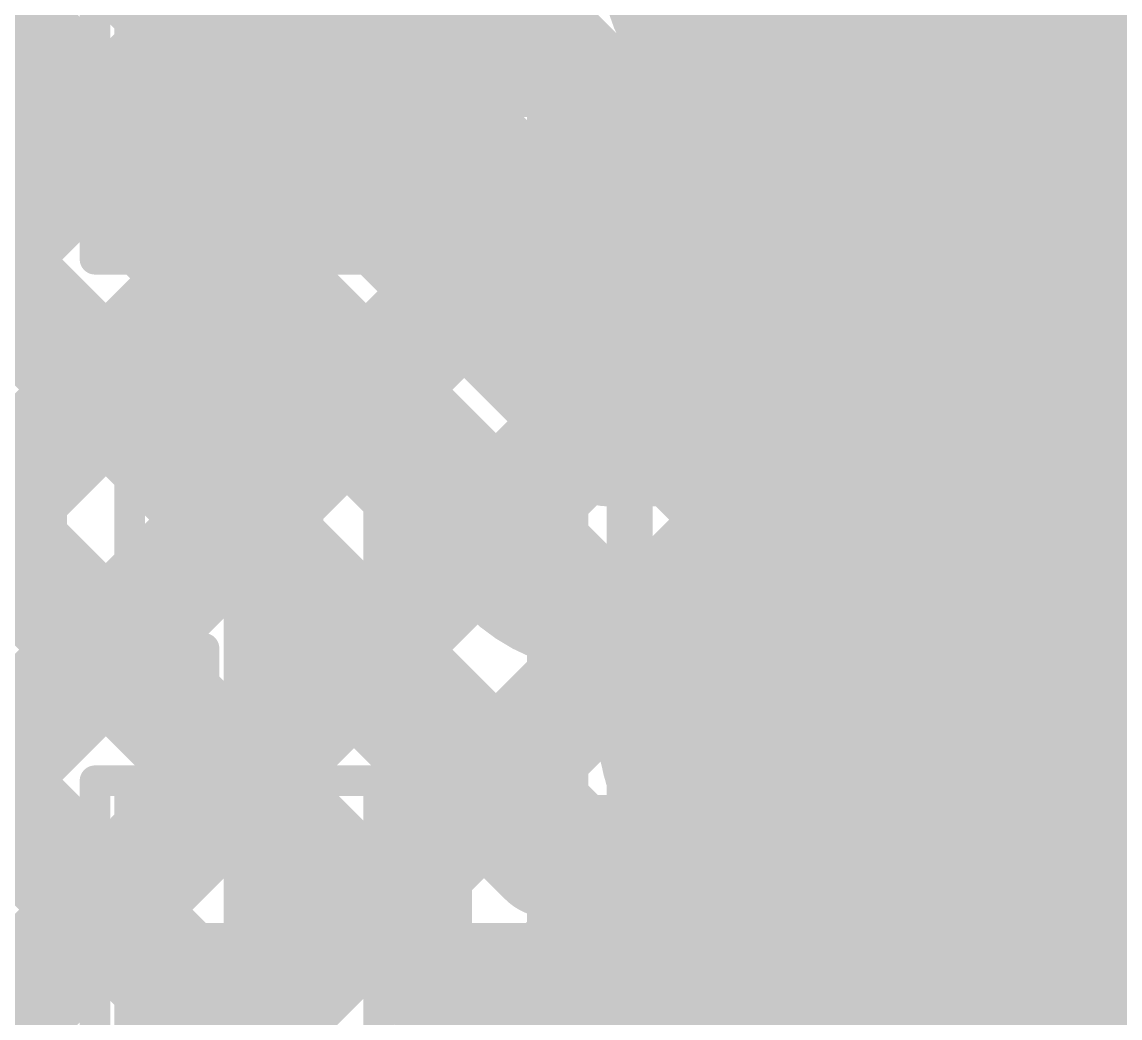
# Model space of a CAD drawing. Header units: millimetres. Extents: x 13 to 259, y -2 to 326.
# Drawn here: x 134.642 to 138.225, y 120.986 to 124.236 of the extents above; entities that cross this region are included whole.
import ezdxf

# ---------------------------------------------------------------- set-up
doc = ezdxf.new("R2010")
doc.units = ezdxf.units.MM
for name, color, linetype in [('BottomLayer', 5, 'Continuous'), ('ConnectLayer', 7, 'Continuous'), ('DrillDrawing', 1, 'Continuous'), ('Mechanical14', 56, 'Continuous'), ('Mechanical8', 56, 'Continuous'), ('MidLayer1', 16, 'Continuous'), ('MidLayer2', 76, 'Continuous'), ('MidLayer3', 90, 'Continuous'), ('MidLayer4', 156, 'Continuous'), ('MidLayer5', 130, 'Continuous'), ('MidLayer6', 216, 'Continuous'), ('MultiLayer', 9, 'Continuous'), ('TopLayer', 1, 'Continuous'), ('TopPaste', 8, 'Continuous'), ('TopSolder', 216, 'Continuous')]:
    doc.layers.add(name, color=color, linetype=linetype)

# ---------------------------------------------------------------- blocks, each defined once
blk = doc.blocks.new('SAMTEC_ASP_127797_01_185')
at = {"layer": 'Mechanical14', "const_width": 0.1}
for points in [[(-21.1709, 2.7038), (-21.1709, 3.0594)], [(-20.7391, 2.7038), (-20.7391, 3.0594)], [(-19.9009, 2.7038), (-19.9009, 3.0594)], [(-19.4691, 2.7038), (-19.4691, 3.0594)], [(-20.7391, 2.7038), (-21.1709, 2.7038)], [(-19.4691, 2.7038), (-19.9009, 2.7038)], [(-20.7391, 2.3762), (-21.1709, 2.3762)], [(-21.1709, 2.0206), (-21.1709, 2.3762)], [(-20.7407, 2.0206), (-20.7407, 2.3762)], [(-19.4691, 2.3762), (-19.9009, 2.3762)], [(-19.9009, 2.0206), (-19.9009, 2.3762)], [(-19.4691, 2.0206), (-19.4691, 2.3762)], [(-21.1709, 2.1336), (-22.0091, 2.1336)], [(-19.9009, 2.1336), (-20.7391, 2.1336)], [(-18.6309, 2.1336), (-19.4691, 2.1336)], [(-21.8948, 2.0206), (-22.0091, 2.0206)], [(-21.8948, 1.8796), (-21.8948, 2.0206)], [(-21.1709, 2.0206), (-21.2852, 2.0206)], [(-21.2852, 1.8796), (-21.2852, 2.0206)], [(-20.6248, 2.0206), (-20.7391, 2.0206)], [(-20.6248, 1.8796), (-20.6248, 2.0206)], [(-19.9009, 2.0206), (-20.0152, 2.0206)], [(-20.0152, 1.8796), (-20.0152, 2.0206)], [(-19.3548, 2.0206), (-19.4691, 2.0206)], [(-19.3548, 1.8796), (-19.3548, 2.0206)], [(-18.6309, 2.0206), (-18.7452, 2.0206)], [(-18.7452, 1.8796), (-18.7452, 2.0206)], [(-21.2852, 1.8796), (-21.8948, 1.8796)], [(-20.0152, 1.8796), (-20.6248, 1.8796)], [(-18.7452, 1.8796), (-19.3548, 1.8796)], [(-21.2852, 0.6604), (-21.8948, 0.6604)], [(-21.8948, 0.5194), (-21.8948, 0.6604)], [(-21.2852, 0.5194), (-21.2852, 0.6604)], [(-20.0152, 0.6604), (-20.6248, 0.6604)], [(-20.6248, 0.5194), (-20.6248, 0.6604)], [(-20.0152, 0.5194), (-20.0152, 0.6604)], [(-18.7452, 0.6604), (-19.3548, 0.6604)], [(-19.3548, 0.5194), (-19.3548, 0.6604)], [(-18.7452, 0.5194), (-18.7452, 0.6604)], [(-21.8948, 0.5194), (-22.0091, 0.5194)], [(-21.1709, 0.5194), (-21.2852, 0.5194)], [(-21.1709, 0.1638), (-21.1709, 0.5194)], [(-20.6248, 0.5194), (-20.7391, 0.5194)], [(-20.7391, 0.1638), (-20.7391, 0.5194)], [(-19.9009, 0.5194), (-20.0152, 0.5194)], [(-19.9009, 0.1638), (-19.9009, 0.5194)], [(-19.3548, 0.5194), (-19.4691, 0.5194)], [(-19.4691, 0.1638), (-19.4691, 0.5194)], [(-18.6309, 0.5194), (-18.7452, 0.5194)], [(-21.1709, 0.4064), (-22.0091, 0.4064)], [(-19.9009, 0.4064), (-20.7391, 0.4064)], [(-18.6309, 0.4064), (-19.4691, 0.4064)], [(-20.7391, 0.1638), (-21.1709, 0.1638)], [(-19.4691, 0.1638), (-19.9009, 0.1638)], [(-20.7391, -0.1638), (-21.1709, -0.1638)], [(-21.1709, -0.5194), (-21.1709, -0.1638)], [(-20.7407, -0.5194), (-20.7407, -0.1638)], [(-19.4691, -0.1638), (-19.9009, -0.1638)], [(-19.9009, -0.5194), (-19.9009, -0.1638)], [(-19.4691, -0.5194), (-19.4691, -0.1638)], [(-21.1709, -0.4064), (-22.0091, -0.4064)], [(-19.9009, -0.4064), (-20.7391, -0.4064)], [(-18.6309, -0.4064), (-19.4691, -0.4064)], [(-21.8948, -0.5194), (-22.0091, -0.5194)], [(-21.8948, -0.6604), (-21.8948, -0.5194)], [(-21.1709, -0.5194), (-21.2852, -0.5194)], [(-21.2852, -0.6604), (-21.2852, -0.5194)], [(-20.6248, -0.5194), (-20.7391, -0.5194)], [(-20.6248, -0.6604), (-20.6248, -0.5194)], [(-19.9009, -0.5194), (-20.0152, -0.5194)], [(-20.0152, -0.6604), (-20.0152, -0.5194)], [(-19.3548, -0.5194), (-19.4691, -0.5194)], [(-19.3548, -0.6604), (-19.3548, -0.5194)], [(-18.6309, -0.5194), (-18.7452, -0.5194)], [(-18.7452, -0.6604), (-18.7452, -0.5194)], [(-21.2852, -0.6604), (-21.8948, -0.6604)], [(-20.0152, -0.6604), (-20.6248, -0.6604)], [(-18.7452, -0.6604), (-19.3548, -0.6604)]]:
    blk.add_lwpolyline(points, dxfattribs=at)
at = {"layer": 'Mechanical14', "const_width": 0.05}
for points in [[(-21.1959, 2.7038, 1), (-21.1459, 2.7038, 1)], [(-21.1959, 2.7038, 1), (-21.1459, 2.7038, 1)], [(-20.7641, 2.7038, 1), (-20.7141, 2.7038, 1)], [(-20.7641, 2.7038, 1), (-20.7141, 2.7038, 1)], [(-19.9259, 2.7038, 1), (-19.8759, 2.7038, 1)], [(-19.9259, 2.7038, 1), (-19.8759, 2.7038, 1)], [(-19.4941, 2.7038, 1), (-19.4441, 2.7038, 1)], [(-19.4941, 2.7038, 1), (-19.4441, 2.7038, 1)], [(-21.1959, 2.3762, 1), (-21.1459, 2.3762, 1)], [(-21.1959, 2.3762, 1), (-21.1459, 2.3762, 1)], [(-20.7657, 2.3762, 1), (-20.7157, 2.3762, 1)], [(-20.7641, 2.3762, 1), (-20.7141, 2.3762, 1)], [(-19.9259, 2.3762, 1), (-19.8759, 2.3762, 1)], [(-19.9259, 2.3762, 1), (-19.8759, 2.3762, 1)], [(-19.4941, 2.3762, 1), (-19.4441, 2.3762, 1)], [(-19.4941, 2.3762, 1), (-19.4441, 2.3762, 1)], [(-21.1959, 2.1336, 1), (-21.1459, 2.1336, 1)], [(-20.7641, 2.1336, 1), (-20.7141, 2.1336, 1)], [(-19.9259, 2.1336, 1), (-19.8759, 2.1336, 1)], [(-19.4941, 2.1336, 1), (-19.4441, 2.1336, 1)], [(-21.9198, 2.0206, 1), (-21.8698, 2.0206, 1)], [(-21.9198, 2.0206, 1), (-21.8698, 2.0206, 1)], [(-21.3102, 2.0206, 1), (-21.2602, 2.0206, 1)], [(-21.3102, 2.0206, 1), (-21.2602, 2.0206, 1)], [(-21.1959, 2.0206, 1), (-21.1459, 2.0206, 1)], [(-21.1959, 2.0206, 1), (-21.1459, 2.0206, 1)], [(-20.7657, 2.0206, 1), (-20.7157, 2.0206, 1)], [(-20.7641, 2.0206, 1), (-20.7141, 2.0206, 1)], [(-20.6498, 2.0206, 1), (-20.5998, 2.0206, 1)], [(-20.6498, 2.0206, 1), (-20.5998, 2.0206, 1)], [(-20.0402, 2.0206, 1), (-19.9902, 2.0206, 1)], [(-20.0402, 2.0206, 1), (-19.9902, 2.0206, 1)], [(-19.9259, 2.0206, 1), (-19.8759, 2.0206, 1)], [(-19.9259, 2.0206, 1), (-19.8759, 2.0206, 1)], [(-19.4941, 2.0206, 1), (-19.4441, 2.0206, 1)], [(-19.4941, 2.0206, 1), (-19.4441, 2.0206, 1)], [(-19.3798, 2.0206, 1), (-19.3298, 2.0206, 1)], [(-19.3798, 2.0206, 1), (-19.3298, 2.0206, 1)], [(-18.7702, 2.0206, 1), (-18.7202, 2.0206, 1)], [(-18.7702, 2.0206, 1), (-18.7202, 2.0206, 1)], [(-21.9198, 1.8796, 1), (-21.8698, 1.8796, 1)], [(-21.9198, 1.8796, 1), (-21.8698, 1.8796, 1)], [(-21.3102, 1.8796, 1), (-21.2602, 1.8796, 1)], [(-21.3102, 1.8796, 1), (-21.2602, 1.8796, 1)], [(-20.6498, 1.8796, 1), (-20.5998, 1.8796, 1)], [(-20.6498, 1.8796, 1), (-20.5998, 1.8796, 1)], [(-20.0402, 1.8796, 1), (-19.9902, 1.8796, 1)], [(-20.0402, 1.8796, 1), (-19.9902, 1.8796, 1)], [(-19.3798, 1.8796, 1), (-19.3298, 1.8796, 1)], [(-19.3798, 1.8796, 1), (-19.3298, 1.8796, 1)], [(-18.7702, 1.8796, 1), (-18.7202, 1.8796, 1)], [(-18.7702, 1.8796, 1), (-18.7202, 1.8796, 1)], [(-21.9198, 0.6604, 1), (-21.8698, 0.6604, 1)], [(-21.9198, 0.6604, 1), (-21.8698, 0.6604, 1)], [(-21.3102, 0.6604, 1), (-21.2602, 0.6604, 1)], [(-21.3102, 0.6604, 1), (-21.2602, 0.6604, 1)], [(-20.6498, 0.6604, 1), (-20.5998, 0.6604, 1)], [(-20.6498, 0.6604, 1), (-20.5998, 0.6604, 1)], [(-20.0402, 0.6604, 1), (-19.9902, 0.6604, 1)], [(-20.0402, 0.6604, 1), (-19.9902, 0.6604, 1)], [(-19.3798, 0.6604, 1), (-19.3298, 0.6604, 1)], [(-19.3798, 0.6604, 1), (-19.3298, 0.6604, 1)], [(-18.7702, 0.6604, 1), (-18.7202, 0.6604, 1)], [(-18.7702, 0.6604, 1), (-18.7202, 0.6604, 1)], [(-21.9198, 0.5194, 1), (-21.8698, 0.5194, 1)], [(-21.9198, 0.5194, 1), (-21.8698, 0.5194, 1)], [(-21.3102, 0.5194, 1), (-21.2602, 0.5194, 1)], [(-21.3102, 0.5194, 1), (-21.2602, 0.5194, 1)], [(-21.1959, 0.5194, 1), (-21.1459, 0.5194, 1)], [(-21.1959, 0.5194, 1), (-21.1459, 0.5194, 1)], [(-20.7641, 0.5194, 1), (-20.7141, 0.5194, 1)], [(-20.7641, 0.5194, 1), (-20.7141, 0.5194, 1)], [(-20.6498, 0.5194, 1), (-20.5998, 0.5194, 1)], [(-20.6498, 0.5194, 1), (-20.5998, 0.5194, 1)], [(-20.0402, 0.5194, 1), (-19.9902, 0.5194, 1)], [(-20.0402, 0.5194, 1), (-19.9902, 0.5194, 1)], [(-19.9259, 0.5194, 1), (-19.8759, 0.5194, 1)], [(-19.9259, 0.5194, 1), (-19.8759, 0.5194, 1)], [(-19.4941, 0.5194, 1), (-19.4441, 0.5194, 1)], [(-19.4941, 0.5194, 1), (-19.4441, 0.5194, 1)], [(-19.3798, 0.5194, 1), (-19.3298, 0.5194, 1)], [(-19.3798, 0.5194, 1), (-19.3298, 0.5194, 1)], [(-18.7702, 0.5194, 1), (-18.7202, 0.5194, 1)], [(-18.7702, 0.5194, 1), (-18.7202, 0.5194, 1)], [(-21.1959, 0.4064, 1), (-21.1459, 0.4064, 1)], [(-20.7641, 0.4064, 1), (-20.7141, 0.4064, 1)], [(-19.9259, 0.4064, 1), (-19.8759, 0.4064, 1)], [(-19.4941, 0.4064, 1), (-19.4441, 0.4064, 1)], [(-21.1959, 0.1638, 1), (-21.1459, 0.1638, 1)], [(-21.1959, 0.1638, 1), (-21.1459, 0.1638, 1)], [(-20.7641, 0.1638, 1), (-20.7141, 0.1638, 1)], [(-20.7641, 0.1638, 1), (-20.7141, 0.1638, 1)], [(-19.9259, 0.1638, 1), (-19.8759, 0.1638, 1)], [(-19.9259, 0.1638, 1), (-19.8759, 0.1638, 1)], [(-19.4941, 0.1638, 1), (-19.4441, 0.1638, 1)], [(-19.4941, 0.1638, 1), (-19.4441, 0.1638, 1)], [(-21.1959, -0.1638, 1), (-21.1459, -0.1638, 1)], [(-21.1959, -0.1638, 1), (-21.1459, -0.1638, 1)], [(-20.7657, -0.1638, 1), (-20.7157, -0.1638, 1)], [(-20.7641, -0.1638, 1), (-20.7141, -0.1638, 1)], [(-19.9259, -0.1638, 1), (-19.8759, -0.1638, 1)], [(-19.9259, -0.1638, 1), (-19.8759, -0.1638, 1)], [(-19.4941, -0.1638, 1), (-19.4441, -0.1638, 1)], [(-19.4941, -0.1638, 1), (-19.4441, -0.1638, 1)], [(-21.1959, -0.4064, 1), (-21.1459, -0.4064, 1)], [(-20.7641, -0.4064, 1), (-20.7141, -0.4064, 1)], [(-19.9259, -0.4064, 1), (-19.8759, -0.4064, 1)], [(-19.4941, -0.4064, 1), (-19.4441, -0.4064, 1)], [(-21.9198, -0.5194, 1), (-21.8698, -0.5194, 1)], [(-21.9198, -0.5194, 1), (-21.8698, -0.5194, 1)], [(-21.3102, -0.5194, 1), (-21.2602, -0.5194, 1)], [(-21.3102, -0.5194, 1), (-21.2602, -0.5194, 1)], [(-21.1959, -0.5194, 1), (-21.1459, -0.5194, 1)], [(-21.1959, -0.5194, 1), (-21.1459, -0.5194, 1)], [(-20.7657, -0.5194, 1), (-20.7157, -0.5194, 1)], [(-20.7641, -0.5194, 1), (-20.7141, -0.5194, 1)], [(-20.6498, -0.5194, 1), (-20.5998, -0.5194, 1)], [(-20.6498, -0.5194, 1), (-20.5998, -0.5194, 1)], [(-20.0402, -0.5194, 1), (-19.9902, -0.5194, 1)], [(-20.0402, -0.5194, 1), (-19.9902, -0.5194, 1)], [(-19.9259, -0.5194, 1), (-19.8759, -0.5194, 1)], [(-19.9259, -0.5194, 1), (-19.8759, -0.5194, 1)], [(-19.4941, -0.5194, 1), (-19.4441, -0.5194, 1)], [(-19.4941, -0.5194, 1), (-19.4441, -0.5194, 1)], [(-19.3798, -0.5194, 1), (-19.3298, -0.5194, 1)], [(-19.3798, -0.5194, 1), (-19.3298, -0.5194, 1)], [(-18.7702, -0.5194, 1), (-18.7202, -0.5194, 1)], [(-18.7702, -0.5194, 1), (-18.7202, -0.5194, 1)], [(-21.9198, -0.6604, 1), (-21.8698, -0.6604, 1)], [(-21.9198, -0.6604, 1), (-21.8698, -0.6604, 1)], [(-21.3102, -0.6604, 1), (-21.2602, -0.6604, 1)], [(-21.3102, -0.6604, 1), (-21.2602, -0.6604, 1)], [(-20.6498, -0.6604, 1), (-20.5998, -0.6604, 1)], [(-20.6498, -0.6604, 1), (-20.5998, -0.6604, 1)], [(-20.0402, -0.6604, 1), (-19.9902, -0.6604, 1)], [(-20.0402, -0.6604, 1), (-19.9902, -0.6604, 1)], [(-19.3798, -0.6604, 1), (-19.3298, -0.6604, 1)], [(-19.3798, -0.6604, 1), (-19.3298, -0.6604, 1)], [(-18.7702, -0.6604, 1), (-18.7202, -0.6604, 1)], [(-18.7702, -0.6604, 1), (-18.7202, -0.6604, 1)]]:
    blk.add_lwpolyline(points, format="xyb", close=True, dxfattribs=at)
at = {"layer": 'Mechanical8', "const_width": 0.1}
for points in [[(-20.955, 2.175), (-20.955, 3.175)], [(-19.685, 2.175), (-19.685, 3.175)], [(-20.955, 1.905), (-20.955, 2.905)], [(-19.685, 1.905), (-19.685, 2.905)], [(-21.225, 1.905), (-22.225, 1.905)], [(-20.955, 1.905), (-21.955, 1.905)], [(-20.955, 0.905), (-20.955, 1.905)], [(-19.955, 1.905), (-20.955, 1.905)], [(-19.685, 1.905), (-20.685, 1.905)], [(-19.685, 0.905), (-19.685, 1.905)], [(-18.685, 1.905), (-19.685, 1.905)], [(-18.415, 1.905), (-19.415, 1.905)]]:
    blk.add_lwpolyline(points, dxfattribs=at)
at = {"layer": 'Mechanical8', "const_width": 0.05}
for points in [[(-20.98, 2.175, 1), (-20.93, 2.175, 1)], [(-19.71, 2.175, 1), (-19.66, 2.175, 1)], [(-21.98, 1.905, 1), (-21.93, 1.905, 1)], [(-21.25, 1.905, 1), (-21.2, 1.905, 1)], [(-20.98, 1.905, 1), (-20.93, 1.905, 1)], [(-20.98, 1.905, 1), (-20.93, 1.905, 1)], [(-20.98, 1.905, 1), (-20.93, 1.905, 1)], [(-20.98, 1.905, 1), (-20.93, 1.905, 1)], [(-20.71, 1.905, 1), (-20.66, 1.905, 1)], [(-19.98, 1.905, 1), (-19.93, 1.905, 1)], [(-19.71, 1.905, 1), (-19.66, 1.905, 1)], [(-19.71, 1.905, 1), (-19.66, 1.905, 1)], [(-19.71, 1.905, 1), (-19.66, 1.905, 1)], [(-19.71, 1.905, 1), (-19.66, 1.905, 1)], [(-19.44, 1.905, 1), (-19.39, 1.905, 1)], [(-18.71, 1.905, 1), (-18.66, 1.905, 1)], [(-20.98, 0.905, 1), (-20.93, 0.905, 1)], [(-19.71, 0.905, 1), (-19.66, 0.905, 1)]]:
    blk.add_lwpolyline(points, format="xyb", close=True, dxfattribs=at)
at = {"layer": 'TopLayer', "const_width": 0.32}
for points in [[(-22.385, 1.905, 1), (-22.065, 1.905, 1)], [(-21.115, 1.905, 1), (-20.795, 1.905, 1)], [(-19.845, 1.905, 1), (-19.525, 1.905, 1)], [(-18.575, 1.905, 1), (-18.255, 1.905, 1)]]:
    blk.add_lwpolyline(points, format="xyb", close=True, dxfattribs=at)
at = {"layer": 'TopPaste', "const_width": 0.32}
for points in [[(-22.385, 1.905, 1), (-22.065, 1.905, 1)], [(-21.115, 1.905, 1), (-20.795, 1.905, 1)], [(-19.845, 1.905, 1), (-19.525, 1.905, 1)], [(-18.575, 1.905, 1), (-18.255, 1.905, 1)]]:
    blk.add_lwpolyline(points, format="xyb", close=True, dxfattribs=at)
at = {"layer": 'TopSolder', "const_width": 0.4216}
for points in [[(-22.4358, 3.175, 1), (-22.0142, 3.175, 1)], [(-21.1658, 3.175, 1), (-20.7442, 3.175, 1)], [(-19.8958, 3.175, 1), (-19.4742, 3.175, 1)], [(-18.6258, 3.175, 1), (-18.2042, 3.175, 1)], [(-22.4358, 1.905, 1), (-22.0142, 1.905, 1)], [(-21.1658, 1.905, 1), (-20.7442, 1.905, 1)], [(-19.8958, 1.905, 1), (-19.4742, 1.905, 1)], [(-18.6258, 1.905, 1), (-18.2042, 1.905, 1)]]:
    blk.add_lwpolyline(points, format="xyb", close=True, dxfattribs=at)

msp = doc.modelspace()

# ---------------------------------------------------------------- linework, layer by layer
at = {"layer": 'BottomLayer', "const_width": 0.25}
for points in [[(137.1801, 123.2457, 1), (137.43, 123.2457, 1)], [(137.1801, 121.9757, 1), (137.43, 121.9757, 1)]]:
    msp.add_lwpolyline(points, format="xyb", close=True, dxfattribs=at)
at = {"layer": 'ConnectLayer', "const_width": 0.4}
for points in [[(132.7814, 120.902), (145.1127, 133.2333)], [(124.9026, 133.0495), (136.8596, 121.0925)], [(134.0529, 119.6279), (146.9037, 132.4787)], [(135.9008, 124.0215), (143.6894, 131.81)], [(137.6207, 123.1957), (146.05, 131.6251)], [(133.255, 128.9397), (138.3891, 123.8056)], [(132.6074, 122.4251), (138.8859, 128.7036)], [(132.0132, 128.4844), (147.5967, 112.901)], [(132.0132, 128.4844), (137.302, 123.1957)], [(135.425, 122.45), (135.425, 127.525)], [(137.8643, 120.8937), (144.4324, 127.4618)], [(134.0188, 127.3274), (137.5768, 123.7694)], [(126.0833, 115.901), (136.8557, 126.6734)], [(132.6074, 122.425), (136.8557, 126.6734)], [(133.8848, 126.6128), (136.8621, 123.6355)], [(133.8848, 126.6128), (136.8621, 123.6355)], [(132.319, 121.2882), (137.5497, 126.5188)], [(133.8804, 121.1525), (139.225, 126.4972)], [(135.425, 125.9211), (137.5471, 123.799)], [(132.7619, 121.731), (136.7226, 125.6917)], [(132.762, 121.7312), (136.7226, 125.6918)], [(135.425, 124.3942), (136.7226, 125.6917)], [(134.0536, 125.5956), (137.1149, 122.5342)], [(134.0536, 125.5956), (137.6865, 121.9626)], [(134.0536, 125.5955), (137.1149, 122.5342)], [(134.4612, 125.4611), (136.7266, 123.1957)], [(137.5471, 123.7838), (137.5471, 125.2477)], [(137.837, 124.2606), (138.8302, 125.2537)], [(137.837, 124.2606), (138.8302, 125.2537)], [(132.7814, 120.9021), (137.1087, 125.2294)], [(132.7814, 120.902), (137.1087, 125.2293)], [(133.5962, 125.2044), (136.7238, 122.0768)], [(135.425, 123.5457), (137.1087, 125.2293)], [(135.425, 125.0726), (136.8621, 123.6355)], [(137.6934, 122.4199), (140.15, 124.8765)], [(135.425, 122.6971), (137.5471, 124.8192)], [(134.0245, 124.7761), (136.7238, 122.0768)], [(134.0245, 124.7761), (137.0935, 121.7071)], [(133.2421, 124.71), (136.8596, 121.0925)], [(133.9678, 124.71), (136.2332, 122.4446)], [(137.4038, 123.8274), (137.9934, 124.417)], [(137.837, 124.2605), (137.9934, 124.4169)], [(132.7821, 124.3214), (147.8674, 109.2362)], [(132.7821, 124.3214), (137.6678, 119.4357)], [(132.7821, 124.3214), (136.2393, 120.8643)], [(132.7821, 124.3214), (141.26, 115.8435)], [(137.865, 124.3298), (138.3891, 123.8056)], [(137.865, 124.3298), (138.3891, 123.8056)], [(137.865, 124.3297), (140.15, 122.0446)], [(135.425, 124.224), (137.5471, 122.102)], [(132.6104, 119.8825), (136.8583, 124.1304)], [(133.8804, 121.1525), (136.8583, 124.1304)], [(136.3251, 123.5972), (136.8583, 124.1304)], [(133.8818, 124.0702), (136.8595, 121.0925)], [(133.8819, 124.0702), (136.8595, 121.0925)], [(133.5938, 120.0174), (137.5602, 123.9837)], [(136.7722, 123.1957), (137.5602, 123.9837)], [(137.4039, 123.8274), (137.5602, 123.9837)], [(137.4038, 123.8274), (137.5471, 123.9707)], [(137.4038, 123.8274), (137.5471, 123.9707)], [(137.8629, 123.4379), (138.3829, 123.9579)], [(137.8629, 123.4379), (138.3828, 123.9579)], [(137.4109, 123.9353), (137.9946, 123.3516)], [(137.4109, 123.9353), (137.5767, 123.7695)], [(137.4109, 123.9353), (137.9946, 123.3516)], [(132.319, 121.2882), (134.8543, 123.8235)], [(137.8288, 123.5174), (138.8467, 122.4995)], [(137.8288, 123.5174), (137.9946, 123.3516)], [(132.7596, 123.4955), (147.5365, 108.7185)], [(132.7596, 123.4955), (141.26, 114.995)], [(132.7596, 123.4954), (136.8193, 119.4357)], [(132.7596, 123.4954), (135.815, 120.44)], [(132.7814, 120.902), (135.2786, 123.3992)], [(135.425, 123.3755), (137.0935, 121.7071)], [(136.7266, 123.1957), (137.9872, 123.1957)], [(134.027, 120.4505), (136.7234, 123.1469)], [(134.0271, 120.4507), (136.7234, 123.147)], [(135.7257, 122.1493), (136.7234, 123.147)], [(135.7257, 122.1493), (136.7234, 123.147)], [(133.3429, 120.615), (135.7029, 122.9749)], [(133.8834, 118.6099), (138.1309, 122.8574)], [(137.6934, 122.4199), (138.1309, 122.8574)], [(137.6948, 122.8028), (138.1321, 122.3655)], [(137.6948, 122.8028), (138.1321, 122.3655)], [(132.6089, 122.7976), (148.3728, 107.0337)], [(132.6089, 122.7976), (135.9708, 119.4357)], [(132.6089, 122.7976), (135.3908, 120.0157)], [(132.6089, 122.7976), (138.8415, 116.565)], [(137.5471, 121.962), (137.5471, 122.7077)], [(137.8316, 121.7096), (138.8412, 122.7191)], [(134.0529, 119.6279), (137.1129, 122.6879)], [(134.0529, 119.6279), (137.1128, 122.6879)], [(136.15, 121.725), (137.1128, 122.6879)], [(134.1915, 120.615), (136.1271, 122.5507)], [(138.2804, 122.4869), (138.3685, 122.575)], [(138.3685, 122.575), (138.775, 122.575)], [(135.425, 122.527), (136.4382, 121.5138)], [(135.425, 122.45), (136.3612, 121.5138)], [(134.7111, 120.2862), (136.7407, 122.3157)], [(136.4802, 122.3204), (136.7238, 122.0768)], [(136.5443, 122.3157), (136.8229, 122.3157)], [(137.7872, 122.3157), (138.3058, 122.3157)], [(138.182, 122.3157), (141.26, 119.2376)], [(138.3058, 122.3157), (141.26, 119.3614)], [(136.7873, 121.5138), (137.5471, 122.2736)], [(137.7561, 121.9626), (138.0639, 122.2703)], [(137.8316, 121.7096), (138.3717, 122.2497)], [(137.5726, 121.9626), (137.7561, 121.9626)], [(137.8316, 121.7095), (137.9942, 121.8722)], [(137.0511, 121.6647), (137.1898, 121.8035)], [(137.0511, 121.6647), (137.1898, 121.8035)], [(137.8643, 120.8937), (138.796, 121.8255)], [(137.8636, 121.7856), (138.3849, 121.2642)], [(137.8636, 121.7856), (138.3849, 121.2642)], [(137.8636, 121.7855), (139.3942, 120.2549)], [(133.8834, 118.6099), (136.8609, 121.5874)], [(134.7092, 119.4357), (136.8609, 121.5874)], [(135.04, 119.7665), (136.8609, 121.5874)], [(136.3612, 121.5138), (136.9443, 121.5138)], [(137.4086, 121.2866), (137.5712, 121.4492)], [(137.4086, 121.2866), (137.5712, 121.4491)], [(137.4086, 121.2866), (137.5712, 121.4491)], [(137.4319, 121.2819), (137.5726, 121.4226)], [(137.5726, 121.4226), (138.3697, 121.4226)], [(137.8643, 120.8937), (138.387, 121.4165)], [(137.8643, 120.8938), (138.387, 121.4165)], [(138.2265, 121.4226), (143.7422, 115.9069)], [(137.4061, 121.3944), (137.5654, 121.2352)], [(137.4062, 121.3944), (137.5655, 121.2351)], [(137.4062, 121.3944), (137.5655, 121.2351)], [(137.4753, 121.3253), (137.5654, 121.2352)], [(133.9345, 118.5594), (136.425, 121.05)], [(136.425, 121.05), (136.8259, 121.05)], [(137.8344, 120.9662), (137.9938, 120.8068)], [(137.8344, 120.9662), (137.9938, 120.8068)], [(137.8345, 120.9661), (138.8354, 119.9652)], [(137.8345, 120.9661), (138.8354, 119.9652)]]:
    msp.add_lwpolyline(points, dxfattribs=at)
at = {"layer": 'ConnectLayer'}
for points, const_width in [([(137.895, 124.5157, 1), (136.7151, 124.5157, 1)], 0.4), ([(137.895, 124.5157, 1), (136.7151, 124.5157, 1)], 0.4), ([(137.895, 124.5157, 1), (136.7151, 124.5157, 1)], 0.4), ([(139.165, 124.5157, 1), (137.9851, 124.5157, 1)], 0.4), ([(139.165, 124.5157, 1), (137.9851, 124.5157, 1)], 0.4), ([(137.8934, 124.417, 1), (138.0934, 124.417, 1)], 0.2), ([(137.8934, 124.4169, 1), (138.0934, 124.4169, 1)], 0.2), ([(135.325, 124.3942, 1), (135.525, 124.3942, 1)], 0.2), ([(137.765, 124.3298, 1), (137.965, 124.3298, 1)], 0.2), ([(137.765, 124.3298, 1), (137.965, 124.3298, 1)], 0.2), ([(137.765, 124.3297, 1), (137.965, 124.3297, 1)], 0.2), ([(137.737, 124.2606, 1), (137.937, 124.2606, 1)], 0.2), ([(137.737, 124.2606, 1), (137.937, 124.2606, 1)], 0.2), ([(137.737, 124.2605, 1), (137.937, 124.2605, 1)], 0.2), ([(135.325, 124.224, 1), (135.525, 124.224, 1)], 0.2), ([(136.7583, 124.1304, 1), (136.9583, 124.1304, 1)], 0.2), ([(136.7583, 124.1304, 1), (136.9583, 124.1304, 1)], 0.2), ([(136.7583, 124.1304, 1), (136.9583, 124.1304, 1)], 0.2), ([(135.8008, 124.0215, 1), (136.0008, 124.0215, 1)], 0.2), ([(137.4602, 123.9837, 1), (137.6602, 123.9837, 1)], 0.2), ([(137.4602, 123.9837, 1), (137.6602, 123.9837, 1)], 0.2), ([(137.4602, 123.9837, 1), (137.6602, 123.9837, 1)], 0.2), ([(137.4471, 123.9707, 1), (137.6471, 123.9707, 1)], 0.2), ([(137.4471, 123.9707, 1), (137.6471, 123.9707, 1)], 0.2), ([(138.2828, 123.9579, 1), (138.4828, 123.9579, 1)], 0.2), ([(138.2829, 123.9579, 1), (138.4829, 123.9579, 1)], 0.2), ([(137.3109, 123.9353, 1), (137.5109, 123.9353, 1)], 0.2), ([(137.3109, 123.9353, 1), (137.5109, 123.9353, 1)], 0.2), ([(137.3109, 123.9353, 1), (137.5109, 123.9353, 1)], 0.2), ([(134.7543, 123.8235, 1), (134.9543, 123.8235, 1)], 0.2), ([(137.895, 123.2457, 1), (136.7151, 123.2457, 1)], 0.4), ([(137.895, 123.2457, 1), (136.7151, 123.2457, 1)], 0.4), ([(137.3038, 123.8274, 1), (137.5038, 123.8274, 1)], 0.2), ([(137.3038, 123.8274, 1), (137.5038, 123.8274, 1)], 0.2), ([(137.3038, 123.8274, 1), (137.5038, 123.8274, 1)], 0.2), ([(137.3039, 123.8274, 1), (137.5038, 123.8274, 1)], 0.2), ([(139.165, 123.2457, 1), (137.9851, 123.2457, 1)], 0.4), ([(139.165, 123.2457, 1), (137.9851, 123.2457, 1)], 0.4), ([(138.2891, 123.8056, 1), (138.4891, 123.8056, 1)], 0.2), ([(138.2891, 123.8056, 1), (138.4891, 123.8056, 1)], 0.2), ([(138.2891, 123.8056, 1), (138.4891, 123.8056, 1)], 0.2), ([(137.4471, 123.799, 1), (137.6471, 123.799, 1)], 0.2), ([(137.4471, 123.7838, 1), (137.6471, 123.7838, 1)], 0.2), ([(137.4471, 123.7838, 1), (137.6471, 123.7838, 1)], 0.2), ([(137.4767, 123.7695, 1), (137.6767, 123.7695, 1)], 0.2), ([(137.4768, 123.7694, 1), (137.6768, 123.7694, 1)], 0.2), ([(136.7621, 123.6355, 1), (136.9621, 123.6355, 1)], 0.2), ([(136.7621, 123.6355, 1), (136.9621, 123.6355, 1)], 0.2), ([(136.7621, 123.6355, 1), (136.9621, 123.6355, 1)], 0.2), ([(136.2251, 123.5972, 1), (136.4251, 123.5972, 1)], 0.2), ([(135.325, 123.5457, 1), (135.525, 123.5457, 1)], 0.2), ([(137.7288, 123.5174, 1), (137.9288, 123.5174, 1)], 0.2), ([(137.7288, 123.5174, 1), (137.9288, 123.5174, 1)], 0.2), ([(137.7629, 123.4379, 1), (137.9629, 123.4379, 1)], 0.2), ([(137.7629, 123.4379, 1), (137.9629, 123.4379, 1)], 0.2), ([(135.1786, 123.3992, 1), (135.3786, 123.3992, 1)], 0.2), ([(135.325, 123.3755, 1), (135.525, 123.3755, 1)], 0.2), ([(137.8946, 123.3516, 1), (138.0946, 123.3516, 1)], 0.2), ([(137.8946, 123.3516, 1), (138.0946, 123.3516, 1)], 0.2), ([(137.8946, 123.3516, 1), (138.0946, 123.3516, 1)], 0.2), ([(137.355, 123.2457, 1), (137.255, 123.2457, 1)], 0.4), ([(137.2251, 123.2915, 1), (137.4251, 123.2915, 1)], 0.2), ([(137.2251, 123.2915, 1), (137.4251, 123.2915, 1)], 0.2), ([(136.6151, 123.2457, 1), (136.8151, 123.2457, 1)], 0.2), ([(136.6151, 123.2457, 1), (136.8151, 123.2457, 1)], 0.2), ([(137.155, 123.2457, 1), (137.355, 123.2457, 1)], 0.2), ([(137.255, 123.2457, 1), (137.455, 123.2457, 1)], 0.2), ([(137.795, 123.2457, 1), (137.995, 123.2457, 1)], 0.2), ([(137.795, 123.2457, 1), (137.995, 123.2457, 1)], 0.2), ([(137.8851, 123.2457, 1), (138.0851, 123.2457, 1)], 0.2), ([(137.8851, 123.2457, 1), (138.0851, 123.2457, 1)], 0.2), ([(136.6266, 123.1957, 1), (136.8266, 123.1957, 1)], 0.2), ([(136.6266, 123.1957, 1), (136.8266, 123.1957, 1)], 0.2), ([(136.6722, 123.1957, 1), (136.8722, 123.1957, 1)], 0.2), ([(137.202, 123.1957, 1), (137.402, 123.1957, 1)], 0.2), ([(137.2251, 123.1999, 1), (137.4251, 123.1999, 1)], 0.2), ([(137.2251, 123.1999, 1), (137.4251, 123.1999, 1)], 0.2), ([(137.5207, 123.1957, 1), (137.7207, 123.1957, 1)], 0.2), ([(137.8872, 123.1957, 1), (138.0872, 123.1957, 1)], 0.2), ([(137.8872, 123.1957, 1), (138.0872, 123.1957, 1)], 0.2), ([(136.6234, 123.147, 1), (136.8234, 123.147, 1)], 0.2), ([(136.6234, 123.147, 1), (136.8234, 123.147, 1)], 0.2), ([(136.6234, 123.147, 1), (136.8234, 123.147, 1)], 0.2), ([(136.6234, 123.1469, 1), (136.8234, 123.1469, 1)], 0.2), ([(135.6029, 122.9749, 1), (135.8029, 122.9749, 1)], 0.2), ([(138.0309, 122.8574, 1), (138.2309, 122.8574, 1)], 0.2), ([(138.0309, 122.8574, 1), (138.2309, 122.8574, 1)], 0.2), ([(137.5948, 122.8028, 1), (137.7948, 122.8028, 1)], 0.2), ([(137.5948, 122.8028, 1), (137.7948, 122.8028, 1)], 0.2), ([(135.325, 122.6971, 1), (135.525, 122.6971, 1)], 0.2), ([(137.4471, 122.7077, 1), (137.6471, 122.7077, 1)], 0.2), ([(137.4471, 122.7077, 1), (137.6471, 122.7077, 1)], 0.2), ([(137.0128, 122.6879, 1), (137.2128, 122.6879, 1)], 0.2), ([(137.0129, 122.6879, 1), (137.2129, 122.6879, 1)], 0.2), ([(137.0129, 122.6879, 1), (137.2128, 122.6879, 1)], 0.2), ([(136.0271, 122.5507, 1), (136.2271, 122.5507, 1)], 0.2), ([(137.895, 121.9757, 1), (136.7151, 121.9757, 1)], 0.4), ([(137.895, 121.9757, 1), (136.7151, 121.9757, 1)], 0.4), ([(139.165, 121.9757, 1), (137.9851, 121.9757, 1)], 0.4), ([(138.2685, 122.575, 1), (138.4685, 122.575, 1)], 0.2), ([(138.2685, 122.575, 1), (138.4685, 122.575, 1)], 0.2), ([(135.325, 122.527, 1), (135.525, 122.527, 1)], 0.2), ([(137.0149, 122.5342, 1), (137.2149, 122.5342, 1)], 0.2), ([(137.0149, 122.5342, 1), (137.2149, 122.5342, 1)], 0.2), ([(138.1804, 122.4869, 1), (138.3804, 122.4869, 1)], 0.2), ([(138.1804, 122.4869, 1), (138.3804, 122.4869, 1)], 0.2), ([(135.325, 122.45, 1), (135.525, 122.45, 1)], 0.2), ([(135.325, 122.45, 1), (135.525, 122.45, 1)], 0.2), ([(136.1332, 122.4446, 1), (136.3332, 122.4446, 1)], 0.2), ([(136.1332, 122.4446, 1), (136.3332, 122.4446, 1)], 0.2), ([(136.1332, 122.4446, 1), (136.3332, 122.4446, 1)], 0.2), ([(137.5934, 122.4199, 1), (137.7934, 122.4199, 1)], 0.2), ([(137.5934, 122.4199, 1), (137.7934, 122.4199, 1)], 0.2), ([(138.0321, 122.3655, 1), (138.2321, 122.3655, 1)], 0.2), ([(138.0321, 122.3655, 1), (138.2321, 122.3655, 1)], 0.2), ([(136.3802, 122.3204, 1), (136.5802, 122.3204, 1)], 0.2), ([(136.4443, 122.3157, 1), (136.6443, 122.3157, 1)], 0.2), ([(136.4443, 122.3157, 1), (136.6443, 122.3157, 1)], 0.2), ([(136.4443, 122.3157, 1), (136.6443, 122.3157, 1)], 0.2), ([(136.6407, 122.3157, 1), (136.8407, 122.3157, 1)], 0.2), ([(136.7229, 122.3157, 1), (136.9229, 122.3157, 1)], 0.2), ([(136.7229, 122.3157, 1), (136.9229, 122.3157, 1)], 0.2), ([(137.6872, 122.3157, 1), (137.8872, 122.3157, 1)], 0.2), ([(137.6872, 122.3157, 1), (137.8872, 122.3157, 1)], 0.2), ([(138.082, 122.3157, 1), (138.282, 122.3157, 1)], 0.2), ([(138.2058, 122.3157, 1), (138.4058, 122.3157, 1)], 0.2), ([(138.2058, 122.3157, 1), (138.4058, 122.3157, 1)], 0.2), ([(137.4471, 122.2736, 1), (137.6471, 122.2736, 1)], 0.2), ([(137.9639, 122.2703, 1), (138.1639, 122.2703, 1)], 0.2), ([(137.9639, 122.2703, 1), (138.1639, 122.2703, 1)], 0.2), ([(138.2717, 122.2497, 1), (138.4717, 122.2497, 1)], 0.2), ([(135.6257, 122.1493, 1), (135.8257, 122.1493, 1)], 0.2), ([(135.6257, 122.1493, 1), (135.8257, 122.1493, 1)], 0.2), ([(137.4471, 122.102, 1), (137.6471, 122.102, 1)], 0.2), ([(136.6238, 122.0768, 1), (136.8238, 122.0768, 1)], 0.2), ([(136.6238, 122.0768, 1), (136.8238, 122.0768, 1)], 0.2), ([(136.6238, 122.0768, 1), (136.8238, 122.0768, 1)], 0.2), ([(136.6151, 121.9757, 1), (136.8151, 121.9757, 1)], 0.2), ([(136.6151, 121.9757, 1), (136.8151, 121.9757, 1)], 0.2), ([(137.795, 121.9757, 1), (137.995, 121.9757, 1)], 0.2), ([(137.795, 121.9757, 1), (137.995, 121.9757, 1)], 0.2), ([(137.795, 121.9757, 1), (137.995, 121.9757, 1)], 0.2), ([(137.795, 121.9757, 1), (137.995, 121.9757, 1)], 0.2), ([(137.8851, 121.9757, 1), (138.0851, 121.9757, 1)], 0.2), ([(137.4471, 121.962, 1), (137.6471, 121.962, 1)], 0.2), ([(137.4471, 121.962, 1), (137.6471, 121.962, 1)], 0.2), ([(137.4471, 121.962, 1), (137.6471, 121.962, 1)], 0.2), ([(137.4726, 121.9626, 1), (137.6726, 121.9626, 1)], 0.2), ([(137.4726, 121.9626, 1), (137.6726, 121.9626, 1)], 0.2), ([(137.4726, 121.9626, 1), (137.6726, 121.9626, 1)], 0.2), ([(137.5865, 121.9626, 1), (137.7865, 121.9626, 1)], 0.2), ([(137.6561, 121.9626, 1), (137.8561, 121.9626, 1)], 0.2), ([(137.6561, 121.9626, 1), (137.8561, 121.9626, 1)], 0.2), ([(137.8942, 121.8722, 1), (138.0942, 121.8722, 1)], 0.2), ([(137.0898, 121.8035, 1), (137.2898, 121.8035, 1)], 0.2), ([(137.0898, 121.8035, 1), (137.2898, 121.8035, 1)], 0.2), ([(137.0898, 121.8035, 1), (137.2898, 121.8035, 1)], 0.2), ([(137.0898, 121.8035, 1), (137.2898, 121.8035, 1)], 0.2), ([(137.0908, 121.8044, 1), (137.2908, 121.8044, 1)], 0.2), ([(137.0908, 121.8044, 1), (137.2908, 121.8044, 1)], 0.2), ([(137.7636, 121.7856, 1), (137.9636, 121.7856, 1)], 0.2), ([(137.7636, 121.7856, 1), (137.9636, 121.7856, 1)], 0.2), ([(137.7636, 121.7855, 1), (137.9636, 121.7855, 1)], 0.2), ([(136.05, 121.725, 1), (136.25, 121.725, 1)], 0.2), ([(136.9935, 121.7071, 1), (137.1935, 121.7071, 1)], 0.2), ([(136.9935, 121.7071, 1), (137.1935, 121.7071, 1)], 0.2), ([(137.7316, 121.7096, 1), (137.9316, 121.7096, 1)], 0.2), ([(137.7316, 121.7096, 1), (137.9316, 121.7096, 1)], 0.2), ([(137.7316, 121.7095, 1), (137.9316, 121.7095, 1)], 0.2), ([(136.9501, 121.6637, 1), (137.1501, 121.6637, 1)], 0.2), ([(136.9501, 121.6637, 1), (137.1501, 121.6637, 1)], 0.2), ([(136.9511, 121.6647, 1), (137.1511, 121.6647, 1)], 0.2), ([(136.9511, 121.6647, 1), (137.1511, 121.6647, 1)], 0.2), ([(136.9511, 121.6647, 1), (137.1511, 121.6647, 1)], 0.2), ([(136.9511, 121.6647, 1), (137.1511, 121.6647, 1)], 0.2), ([(136.7609, 121.5874, 1), (136.9609, 121.5874, 1)], 0.2), ([(136.7609, 121.5874, 1), (136.9609, 121.5874, 1)], 0.2), ([(136.7609, 121.5874, 1), (136.9609, 121.5874, 1)], 0.2), ([(136.2612, 121.5138, 1), (136.4612, 121.5138, 1)], 0.2), ([(136.2612, 121.5138, 1), (136.4612, 121.5138, 1)], 0.2), ([(136.3382, 121.5138, 1), (136.5382, 121.5138, 1)], 0.2), ([(136.6873, 121.5138, 1), (136.8873, 121.5138, 1)], 0.2), ([(136.8443, 121.5138, 1), (137.0443, 121.5138, 1)], 0.2), ([(136.8443, 121.5138, 1), (137.0443, 121.5138, 1)], 0.2), ([(136.8443, 121.5138, 1), (137.0443, 121.5138, 1)], 0.2), ([(137.4712, 121.4492, 1), (137.6712, 121.4492, 1)], 0.2), ([(137.4712, 121.4491, 1), (137.6712, 121.4491, 1)], 0.2), ([(137.4712, 121.4491, 1), (137.6712, 121.4491, 1)], 0.2), ([(137.4726, 121.4226, 1), (137.6726, 121.4226, 1)], 0.2), ([(137.4726, 121.4226, 1), (137.6726, 121.4226, 1)], 0.2), ([(138.1265, 121.4226, 1), (138.3265, 121.4226, 1)], 0.2), ([(138.2697, 121.4226, 1), (138.4697, 121.4226, 1)], 0.2), ([(138.2697, 121.4226, 1), (138.4697, 121.4226, 1)], 0.2), ([(138.287, 121.4165, 1), (138.487, 121.4165, 1)], 0.2), ([(138.287, 121.4165, 1), (138.487, 121.4165, 1)], 0.2), ([(137.3061, 121.3944, 1), (137.5061, 121.3944, 1)], 0.2), ([(137.3062, 121.3944, 1), (137.5062, 121.3944, 1)], 0.2), ([(137.3062, 121.3944, 1), (137.5062, 121.3944, 1)], 0.2), ([(137.895, 120.7057, 1), (136.7151, 120.7057, 1)], 0.4), ([(137.895, 120.7057, 1), (136.7151, 120.7057, 1)], 0.4), ([(137.895, 120.7057, 1), (136.7151, 120.7057, 1)], 0.4), ([(137.3753, 121.3253, 1), (137.5753, 121.3253, 1)], 0.2), ([(139.165, 120.7057, 1), (137.9851, 120.7057, 1)], 0.4), ([(139.165, 120.7057, 1), (137.9851, 120.7057, 1)], 0.4), ([(137.3086, 121.2866, 1), (137.5086, 121.2866, 1)], 0.2), ([(137.3086, 121.2866, 1), (137.5086, 121.2866, 1)], 0.2), ([(137.3086, 121.2866, 1), (137.5086, 121.2866, 1)], 0.2), ([(137.3319, 121.2819, 1), (137.5319, 121.2819, 1)], 0.2), ([(137.3319, 121.2819, 1), (137.5319, 121.2819, 1)], 0.2), ([(138.2849, 121.2642, 1), (138.4849, 121.2642, 1)], 0.2), ([(138.2849, 121.2642, 1), (138.4849, 121.2642, 1)], 0.2), ([(137.4654, 121.2352, 1), (137.6654, 121.2352, 1)], 0.2), ([(137.4654, 121.2352, 1), (137.6654, 121.2352, 1)], 0.2), ([(137.4655, 121.2351, 1), (137.6655, 121.2351, 1)], 0.2), ([(137.4655, 121.2351, 1), (137.6655, 121.2351, 1)], 0.2), ([(136.8099, 121.1438, 1), (137.0099, 121.1438, 1)], 0.2), ([(136.8099, 121.1438, 1), (137.0099, 121.1438, 1)], 0.2), ([(136.8099, 121.1438, 1), (137.0099, 121.1438, 1)], 0.2), ([(136.7595, 121.0925, 1), (136.9595, 121.0925, 1)], 0.2), ([(136.7595, 121.0925, 1), (136.9595, 121.0925, 1)], 0.2), ([(136.7596, 121.0925, 1), (136.9596, 121.0925, 1)], 0.2), ([(136.7596, 121.0925, 1), (136.9596, 121.0925, 1)], 0.2), ([(136.325, 121.05, 1), (136.525, 121.05, 1)], 0.2), ([(136.325, 121.05, 1), (136.525, 121.05, 1)], 0.2), ([(136.7259, 121.05, 1), (136.9259, 121.05, 1)], 0.2), ([(136.7259, 121.05, 1), (136.9259, 121.05, 1)], 0.2), ([(137.7344, 120.9662, 1), (137.9344, 120.9662, 1)], 0.2), ([(137.7344, 120.9662, 1), (137.9344, 120.9662, 1)], 0.2), ([(137.7345, 120.9661, 1), (137.9345, 120.9661, 1)], 0.2), ([(137.7345, 120.9661, 1), (137.9345, 120.9661, 1)], 0.2), ([(137.7643, 120.8938, 1), (137.9643, 120.8938, 1)], 0.2), ([(137.7643, 120.8937, 1), (137.9643, 120.8937, 1)], 0.2), ([(137.7643, 120.8937, 1), (137.9643, 120.8937, 1)], 0.2), ([(137.7643, 120.8937, 1), (137.9643, 120.8937, 1)], 0.2), ([(136.1393, 120.8643, 1), (136.3393, 120.8643, 1)], 0.2), ([(137.8938, 120.8068, 1), (138.0938, 120.8068, 1)], 0.2), ([(137.8938, 120.8068, 1), (138.0938, 120.8068, 1)], 0.2)]:
    msp.add_lwpolyline(points, format="xyb", close=True, dxfattribs=dict(at, const_width=const_width))
at = {"layer": 'ConnectLayer', "const_width": 0.4}
for points in [[(137.5471, 122.7077, -1.546476), (137.5471, 123.7838)], [(137.9872, 123.1957, -1.04335), (139.165, 123.2457)], [(137.3251, 123.1999, -1.530244), (137.3251, 123.2915)], [(137.3251, 123.1999, -1.530244), (137.3251, 123.2915)], [(138.0639, 122.2703, -0.13202), (138.2804, 122.4869)], [(136.5443, 122.3157, -0.198912), (136.2332, 122.4446)], [(136.5443, 122.3157, -0.198912), (136.2332, 122.4446)], [(137.895, 121.9757, -1.366189), (136.8229, 122.3157)], [(137.7872, 122.3157, -0.154759), (137.895, 121.9757)], [(137.1898, 121.8035, -0.199574), (137.5726, 121.9626)], [(137.1898, 121.8035, -0.187314), (137.5471, 121.962)], [(137.1908, 121.8044, -0.198912), (137.5726, 121.9626)], [(137.1908, 121.8044, -0.186655), (137.5471, 121.962)], [(136.9099, 121.1438, -0.267762), (137.0511, 121.6647)], [(136.9099, 121.1438, -0.26708), (137.0501, 121.6637)], [(136.9443, 121.5138, -0.086211), (137.0511, 121.6647)], [(136.9443, 121.5138, -0.08557), (137.0501, 121.6637)], [(138.7804, 121.4226, -0.179652), (138.3697, 121.4226)], [(137.4319, 121.2819, -0.352058), (137.895, 120.7057)], [(136.8259, 121.05, -0.053505), (136.9099, 121.1438)]]:
    msp.add_lwpolyline(points, format="xyb", dxfattribs=at)
at = {"layer": 'DrillDrawing', "const_width": 0.0508}
for points in [[(137.178, 123.3727), (137.178, 123.4997)], [(137.178, 123.4997), (137.432, 123.4997)], [(137.432, 123.3727), (137.432, 123.4997)], [(137.051, 123.1187), (137.051, 123.3727)], [(137.051, 123.3727), (137.178, 123.3727)], [(137.432, 123.3727), (137.559, 123.3727)], [(137.559, 123.1187), (137.559, 123.3727)], [(137.051, 123.1187), (137.178, 123.1187)], [(137.178, 122.9917), (137.178, 123.1187)], [(137.432, 123.1187), (137.559, 123.1187)], [(137.432, 122.9917), (137.432, 123.1187)], [(137.178, 122.9917), (137.432, 122.9917)], [(137.178, 122.1027), (137.178, 122.2297)], [(137.178, 122.2297), (137.432, 122.2297)], [(137.432, 122.1027), (137.432, 122.2297)], [(137.051, 121.8487), (137.051, 122.1027)], [(137.051, 122.1027), (137.178, 122.1027)], [(137.432, 122.1027), (137.559, 122.1027)], [(137.559, 121.8487), (137.559, 122.1027)], [(137.051, 121.8487), (137.178, 121.8487)], [(137.178, 121.7217), (137.178, 121.8487)], [(137.432, 121.8487), (137.559, 121.8487)], [(137.432, 121.7217), (137.432, 121.8487)], [(137.178, 121.7217), (137.432, 121.7217)]]:
    msp.add_lwpolyline(points, dxfattribs=at)
at = {"layer": 'DrillDrawing', "const_width": 0.0254}
for points in [[(137.1653, 123.4997, 1), (137.1907, 123.4997, 1)], [(137.1653, 123.4997, 1), (137.1907, 123.4997, 1)], [(137.4193, 123.4997, 1), (137.4447, 123.4997, 1)], [(137.4193, 123.4997, 1), (137.4447, 123.4997, 1)], [(137.0383, 123.3727, 1), (137.0637, 123.3727, 1)], [(137.0383, 123.3727, 1), (137.0637, 123.3727, 1)], [(137.1653, 123.3727, 1), (137.1907, 123.3727, 1)], [(137.1653, 123.3727, 1), (137.1907, 123.3727, 1)], [(137.4193, 123.3727, 1), (137.4447, 123.3727, 1)], [(137.4193, 123.3727, 1), (137.4447, 123.3727, 1)], [(137.5463, 123.3727, 1), (137.5717, 123.3727, 1)], [(137.5463, 123.3727, 1), (137.5717, 123.3727, 1)], [(137.0383, 123.1187, 1), (137.0637, 123.1187, 1)], [(137.0383, 123.1187, 1), (137.0637, 123.1187, 1)], [(137.1653, 123.1187, 1), (137.1907, 123.1187, 1)], [(137.1653, 123.1187, 1), (137.1907, 123.1187, 1)], [(137.4193, 123.1187, 1), (137.4447, 123.1187, 1)], [(137.4193, 123.1187, 1), (137.4447, 123.1187, 1)], [(137.5463, 123.1187, 1), (137.5717, 123.1187, 1)], [(137.5463, 123.1187, 1), (137.5717, 123.1187, 1)], [(137.1653, 122.9917, 1), (137.1907, 122.9917, 1)], [(137.1653, 122.9917, 1), (137.1907, 122.9917, 1)], [(137.4193, 122.9917, 1), (137.4447, 122.9917, 1)], [(137.4193, 122.9917, 1), (137.4447, 122.9917, 1)], [(137.1653, 122.2297, 1), (137.1907, 122.2297, 1)], [(137.1653, 122.2297, 1), (137.1907, 122.2297, 1)], [(137.4193, 122.2297, 1), (137.4447, 122.2297, 1)], [(137.4193, 122.2297, 1), (137.4447, 122.2297, 1)], [(137.0383, 122.1027, 1), (137.0637, 122.1027, 1)], [(137.0383, 122.1027, 1), (137.0637, 122.1027, 1)], [(137.1653, 122.1027, 1), (137.1907, 122.1027, 1)], [(137.1653, 122.1027, 1), (137.1907, 122.1027, 1)], [(137.4193, 122.1027, 1), (137.4447, 122.1027, 1)], [(137.4193, 122.1027, 1), (137.4447, 122.1027, 1)], [(137.5463, 122.1027, 1), (137.5717, 122.1027, 1)], [(137.5463, 122.1027, 1), (137.5717, 122.1027, 1)], [(137.0383, 121.8487, 1), (137.0637, 121.8487, 1)], [(137.0383, 121.8487, 1), (137.0637, 121.8487, 1)], [(137.1653, 121.8487, 1), (137.1907, 121.8487, 1)], [(137.1653, 121.8487, 1), (137.1907, 121.8487, 1)], [(137.4193, 121.8487, 1), (137.4447, 121.8487, 1)], [(137.4193, 121.8487, 1), (137.4447, 121.8487, 1)], [(137.5463, 121.8487, 1), (137.5717, 121.8487, 1)], [(137.5463, 121.8487, 1), (137.5717, 121.8487, 1)], [(137.1653, 121.7217, 1), (137.1907, 121.7217, 1)], [(137.1653, 121.7217, 1), (137.1907, 121.7217, 1)], [(137.4193, 121.7217, 1), (137.4447, 121.7217, 1)], [(137.4193, 121.7217, 1), (137.4447, 121.7217, 1)]]:
    msp.add_lwpolyline(points, format="xyb", close=True, dxfattribs=at)
at = {"layer": 'MidLayer1', "const_width": 0.25}
for points in [[(137.1801, 123.2457, 1), (137.43, 123.2457, 1)], [(137.1801, 121.9757, 1), (137.43, 121.9757, 1)]]:
    msp.add_lwpolyline(points, format="xyb", close=True, dxfattribs=at)
at = {"layer": 'MidLayer2'}
for points, const_width in [([(135.0357, 123.7357), (136.55, 125.25)], 0.2), ([(134.3409, 122.56), (135.8066, 124.0257)], 0.2), ([(135.8066, 124.0257), (138.8981, 124.0257)], 0.2), ([(132.0221, 123.7357), (135.0357, 123.7357)], 0.2), ([(136.625, 123.225), (137.1108, 123.7107)], 0.15), ([(137.1108, 123.7107), (138.7677, 123.7107)], 0.15), ([(136.625, 121.2856), (136.625, 123.225)], 0.15), ([(136.5351, 121.1957), (136.625, 121.2856)], 0.15), ([(123.6, 121.1957), (136.5351, 121.1957)], 0.2), ([(136.5351, 121.1957), (136.625, 121.1957)], 0.2), ([(136.625, 121.1957), (136.8151, 121.1957)], 0.2), ([(136.8151, 121.1957), (137.305, 120.7057)], 0.2)]:
    msp.add_lwpolyline(points, dxfattribs=dict(at, const_width=const_width))
for points, const_width in [([(135.7566, 124.0257, 1), (135.8566, 124.0257, 1)], 0.1), ([(135.7566, 124.0257, 1), (135.8566, 124.0257, 1)], 0.1), ([(134.9857, 123.7357, 1), (135.0857, 123.7357, 1)], 0.1), ([(134.9857, 123.7357, 1), (135.0857, 123.7357, 1)], 0.1), ([(137.0733, 123.7107, 1), (137.1483, 123.7107, 1)], 0.075), ([(137.0733, 123.7107, 1), (137.1483, 123.7107, 1)], 0.075), ([(137.1801, 123.2457, 1), (137.43, 123.2457, 1)], 0.25), ([(136.5875, 123.225, 1), (136.6625, 123.225, 1)], 0.075), ([(136.5875, 123.225, 1), (136.6625, 123.225, 1)], 0.075), ([(137.1801, 121.9757, 1), (137.43, 121.9757, 1)], 0.25), ([(136.5875, 121.2856, 1), (136.6625, 121.2856, 1)], 0.075), ([(136.5875, 121.2856, 1), (136.6625, 121.2856, 1)], 0.075), ([(136.4851, 121.1957, 1), (136.5851, 121.1957, 1)], 0.1), ([(136.4851, 121.1957, 1), (136.5851, 121.1957, 1)], 0.1), ([(136.575, 121.1957, 1), (136.675, 121.1957, 1)], 0.1), ([(136.575, 121.1957, 1), (136.675, 121.1957, 1)], 0.1), ([(136.7651, 121.1957, 1), (136.8651, 121.1957, 1)], 0.1), ([(136.7651, 121.1957, 1), (136.8651, 121.1957, 1)], 0.1), ([(136.4976, 121.1957, 1), (136.5726, 121.1957, 1)], 0.075)]:
    msp.add_lwpolyline(points, format="xyb", close=True, dxfattribs=dict(at, const_width=const_width))
at = {"layer": 'MidLayer3', "const_width": 0.2}
for points in [[(134.15, 125.15), (136.5443, 122.7557)], [(136.5443, 122.7557), (138.488, 122.7557)]]:
    msp.add_lwpolyline(points, dxfattribs=at)
at = {"layer": 'MidLayer3'}
for points, const_width in [([(137.1801, 123.2457, 1), (137.43, 123.2457, 1)], 0.25), ([(136.4943, 122.7557, 1), (136.5943, 122.7557, 1)], 0.1), ([(136.4943, 122.7557, 1), (136.5943, 122.7557, 1)], 0.1), ([(137.1801, 121.9757, 1), (137.43, 121.9757, 1)], 0.25)]:
    msp.add_lwpolyline(points, format="xyb", close=True, dxfattribs=dict(at, const_width=const_width))
at = {"layer": 'MidLayer4'}
for points, const_width in [([(136.39, 121.45), (136.39, 125.2429)], 0.2), ([(137.94, 123.0462), (137.94, 124.7151)], 0.4), ([(135.4, 116.775), (135.4, 124.5737)], 0.2), ([(137.895, 123.0012), (137.94, 123.0462)], 0.4), ([(137.895, 120.4613), (137.895, 123.0012)], 0.4), ([(136.39, 117.1178), (136.39, 121.45)], 0.2)]:
    msp.add_lwpolyline(points, dxfattribs=dict(at, const_width=const_width))
for points, const_width in [([(137.1801, 123.2457, 1), (137.43, 123.2457, 1)], 0.25), ([(137.84, 123.0462, 1), (138.04, 123.0462, 1)], 0.2), ([(137.84, 123.0462, 1), (138.04, 123.0462, 1)], 0.2), ([(137.795, 123.0012, 1), (137.995, 123.0012, 1)], 0.2), ([(137.795, 123.0012, 1), (137.995, 123.0012, 1)], 0.2), ([(137.1801, 121.9757, 1), (137.43, 121.9757, 1)], 0.25), ([(136.34, 121.45, 1), (136.44, 121.45, 1)], 0.1), ([(136.34, 121.45, 1), (136.44, 121.45, 1)], 0.1)]:
    msp.add_lwpolyline(points, format="xyb", close=True, dxfattribs=dict(at, const_width=const_width))
at = {"layer": 'MidLayer5', "const_width": 0.25}
for points in [[(137.1801, 123.2457, 1), (137.43, 123.2457, 1)], [(137.1801, 121.9757, 1), (137.43, 121.9757, 1)]]:
    msp.add_lwpolyline(points, format="xyb", close=True, dxfattribs=at)
at = {"layer": 'MidLayer6', "const_width": 0.25}
for points in [[(137.1801, 123.2457, 1), (137.43, 123.2457, 1)], [(137.1801, 121.9757, 1), (137.43, 121.9757, 1)]]:
    msp.add_lwpolyline(points, format="xyb", close=True, dxfattribs=at)
at = {"layer": 'MultiLayer', "const_width": 0.25}
for points in [[(137.1801, 123.2457, 1), (137.43, 123.2457, 1)], [(137.1801, 121.9757, 1), (137.43, 121.9757, 1)]]:
    msp.add_lwpolyline(points, format="xyb", close=True, dxfattribs=at)
at = {"layer": 'TopLayer', "const_width": 0.25}
for points in [[(137.1801, 123.2457, 1), (137.43, 123.2457, 1)], [(137.1801, 121.9757, 1), (137.43, 121.9757, 1)]]:
    msp.add_lwpolyline(points, format="xyb", close=True, dxfattribs=at)

# ---------------------------------------------------------------- block references
at = {"rotation": 270}
msp.add_blockref('SAMTEC_ASP_127797_01_185', (135.4, 102.2907), dxfattribs=at)

doc.saveas('drawing.dxf')
